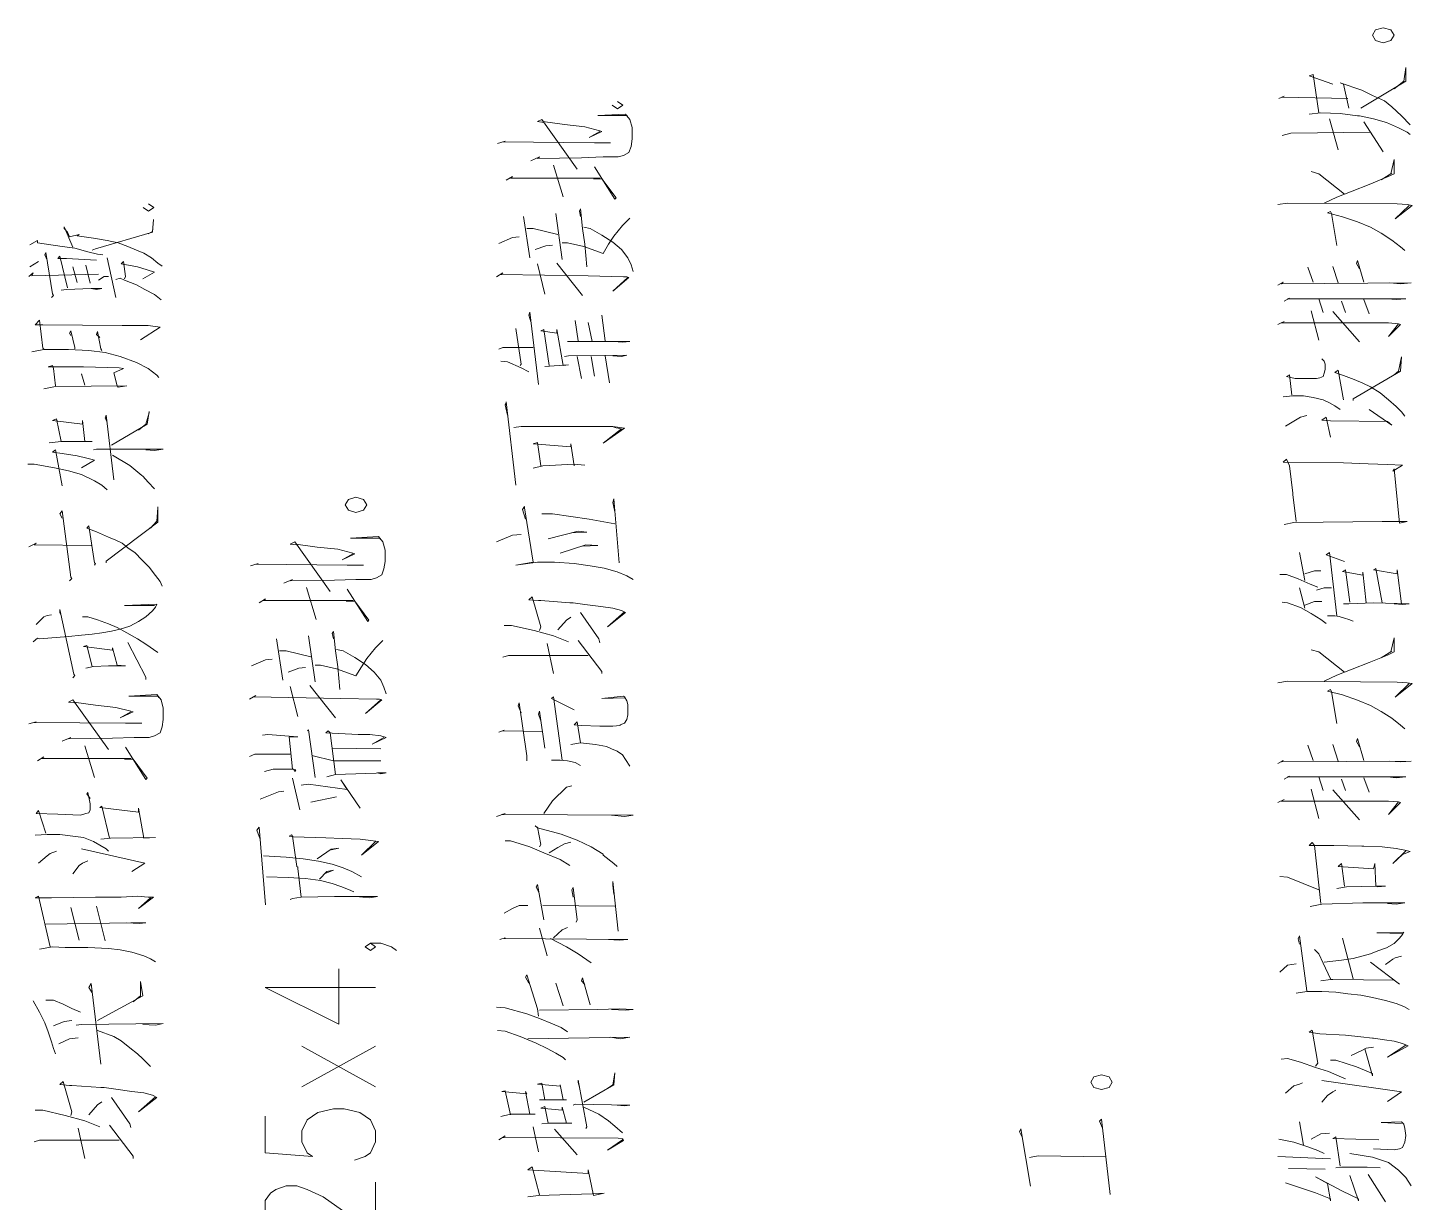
# Model space of a CAD drawing. Header units: millimetres. Extents: x 568 to 57335, y 85 to 28579.
# Drawn here: x 57107.9 to 57199.1, y 28001.1 to 28078.4 of the extents above; entities that cross this region are included whole.
import ezdxf

# ---------------------------------------------------------------- set-up
doc = ezdxf.new("R2010")
doc.units = ezdxf.units.MM

msp = doc.modelspace()

# ---------------------------------------------------------------- linework, layer by layer
at = {"color": 0, "lineweight": 0}
for points in [[(57197.136, 28078.422), (57196.634, 28078.278), (57196.429, 28077.929), (57196.634, 28077.571), (57197.136, 28077.427), (57197.637, 28077.571), (57197.85, 28077.929), (57197.637, 28078.278)], [(57129.495, 28047.493), (57128.994, 28047.349), (57128.788, 28046.999), (57128.994, 28046.65), (57129.495, 28046.498), (57129.996, 28046.65), (57130.202, 28046.999), (57129.996, 28047.349)], [(57178.582, 28009.467), (57178.081, 28009.323), (57177.876, 28008.974), (57178.081, 28008.624), (57178.582, 28008.48), (57179.084, 28008.624), (57179.289, 28008.974), (57179.084, 28009.323)]]:
    msp.add_lwpolyline(points, close=True, dxfattribs=at)
for points in [[(57192.889, 28072.815), (57192.532, 28075.345), (57192.25, 28075.247), (57193.808, 28074.7)], [(57195.654, 28073.112), (57198.625, 28074.897), (57198.625, 28075.794), (57198.488, 28074.897), (57197.85, 28074.403)], [(57194.872, 28073.112), (57194.514, 28074.7), (57194.302, 28074.798), (57195.722, 28074.305), (57196.429, 28073.955), (57197.212, 28073.613), (57197.705, 28073.21), (57198.344, 28072.618), (57198.913, 28072.025)], [(57146.369, 28073.324), (57146.711, 28073.081), (57147.06, 28073.324), (57146.711, 28073.568)], [(57190.267, 28073.757), (57190.617, 28073.909), (57190.48, 28073.856), (57194.803, 28073.757)], [(57141.02, 28069.655), (57141.583, 28069.906), (57141.446, 28069.807), (57144.348, 28069.852), (57145.769, 28069.906), (57146.757, 28069.906), (57147.114, 28070.004), (57147.463, 28070.202), (57147.607, 28070.597), (57147.676, 28071.098), (57147.676, 28071.843), (57147.539, 28072.382), (57147.25, 28072.732), (57145.412, 28072.633), (57147.326, 28072.633), (57147.395, 28072.534)], [(57144.067, 28069.115), (57141.727, 28072.382), (57141.446, 28072.238), (57141.871, 28072.185), (57141.795, 28072.238), (57143.216, 28072.04), (57144.561, 28071.889), (57145.556, 28071.638), (57145.693, 28071.592), (57144.842, 28071.197), (57145.556, 28071.592)], [(57192.25, 28072.717), (57193.033, 28072.815), (57194.302, 28072.77), (57195.441, 28072.618), (57195.578, 28072.618), (57196.505, 28072.42), (57197.348, 28072.17), (57198.131, 28071.828), (57198.701, 28071.531), (57198.913, 28071.379)], [(57194.165, 28070.384), (57193.595, 28072.42)], [(57197.136, 28070.24), (57195.867, 28072.223)], [(57190.48, 28071.326), (57191.042, 28071.478), (57196.292, 28071.531)], [(57138.825, 28070.794), (57139.319, 28070.946), (57139.174, 28070.901), (57145.199, 28070.848), (57146.263, 28070.848), (57145.412, 28070.848)], [(57193.246, 28066.867), (57194.089, 28067.262), (57195.084, 28067.657), (57196.216, 28068.105), (57197.424, 28068.599), (57197.85, 28068.804), (57197.85, 28069.746), (57197.637, 28068.804)], [(57139.387, 28068.371), (57139.812, 28068.614), (57139.676, 28068.515), (57145.556, 28068.515), (57145.131, 28068.47), (57145.693, 28068.47), (57146.62, 28067.224), (57146.544, 28067.125), (57145.199, 28069.26)], [(57143.148, 28067.277), (57142.509, 28069.359)], [(57192.395, 28068.948), (57192.889, 28068.804), (57194.59, 28067.459)], [(57196.999, 28068.401), (57197.705, 28068.849)], [(57115.493, 28066.585), (57115.835, 28066.342), (57116.184, 28066.585), (57115.835, 28066.829)], [(57190.199, 28066.768), (57190.83, 28066.867), (57198.063, 28066.813), (57198.701, 28066.768), (57199.05, 28066.715), (57197.918, 28065.826), (57198.837, 28066.715)], [(57140.944, 28063.258), (57140.527, 28065.985)], [(57143.072, 28063.159), (57142.646, 28066.183)], [(57143.072, 28064.253), (57143.429, 28064.253), (57144.492, 28064.002), (57145.769, 28063.554), (57146.118, 28064.154), (57146.475, 28064.701), (57147.038, 28065.393), (57147.539, 28065.886)], [(57144.705, 28062.665), (57144.561, 28064.154), (57144.416, 28065.195), (57144.28, 28066.487), (57144.204, 28066.335), (57144.28, 28065.985)], [(57194.089, 28064.086), (57193.74, 28066.175), (57193.664, 28066.32), (57193.458, 28066.221), (57194.446, 28065.97), (57195.441, 28065.628), (57196.292, 28065.279), (57196.999, 28064.884), (57197.705, 28064.435), (57198.275, 28063.987), (57198.556, 28063.744)], [(57110.851, 28063.964), (57110.288, 28065.301), (57110.288, 28065.203), (57110.501, 28064.96), (57110.638, 28064.656), (57111.276, 28064.808), (57111.139, 28064.709), (57112.203, 28064.557), (57113.122, 28064.413), (57113.829, 28064.261), (57114.467, 28064.01), (57115.037, 28063.767), (57115.531, 28063.569), (57116.025, 28063.273), (57116.45, 28062.923), (57116.731, 28062.726)], [(57112.127, 28063.767), (57112.34, 28063.866), (57116.093, 28064.96), (57116.169, 28065.795), (57116.093, 28065.005), (57115.812, 28064.853)], [(57140.739, 28065.195), (57141.157, 28065.195), (57142.791, 28064.8)], [(57144.492, 28065.294), (57144.918, 28065.195), (57145.693, 28064.747), (57146.407, 28064.299), (57146.969, 28063.805), (57147.395, 28063.258), (57147.607, 28062.809), (57147.752, 28062.369)], [(57108.017, 28064.116), (57108.518, 28064.413), (57108.518, 28064.261), (57110.144, 28064.01), (57110.995, 28063.911), (57111.846, 28063.668), (57112.484, 28063.516), (57112.834, 28063.47)], [(57138.893, 28064.2), (57139.812, 28064.595), (57140.238, 28064.648)], [(57141.301, 28063.805), (57142.008, 28064.055), (57142.434, 28064.101)], [(57109.438, 28060.644), (57109.574, 28060.789), (57109.506, 28060.887), (57109.08, 28063.615), (57109.012, 28063.47), (57109.156, 28063.121)], [(57110.501, 28061.282), (57110, 28063.372), (57109.863, 28063.22), (57110.425, 28063.22), (57112.416, 28063.121)], [(57113.685, 28060.644), (57113.122, 28063.273)], [(57195.867, 28061.655), (57195.441, 28063.098), (57195.365, 28062.901), (57195.578, 28062.551)], [(57107.948, 28062.027), (57108.23, 28062.278), (57108.161, 28062.08), (57112.553, 28062.179)], [(57108.017, 28062.673), (57108.587, 28063.022)], [(57110.851, 28062.673), (57111.139, 28061.632)], [(57111.702, 28062.771), (57111.99, 28061.586)], [(57114.254, 28061.883), (57114.323, 28062.027), (57114.186, 28063.022), (57114.042, 28062.87), (57115.105, 28062.673), (57115.743, 28062.475), (57116.237, 28062.331), (57115.462, 28061.883)], [(57138.749, 28062.019), (57139.174, 28062.27), (57139.037, 28062.171), (57144.774, 28062.073), (57147.114, 28062.019), (57147.326, 28062.019), (57147.463, 28061.966), (57146.407, 28061.077), (57147.395, 28061.966)], [(57141.94, 28060.88), (57141.446, 28062.863)], [(57144.416, 28060.781), (57142.722, 28062.916)], [(57192.532, 28061.655), (57192.182, 28062.65)], [(57193.808, 28062.703), (57194.165, 28061.609)], [(57112.553, 28061.784), (57112.91, 28062.027), (57113.191, 28062.027)], [(57113.685, 28061.829), (57113.973, 28061.928), (57114.254, 28061.784), (57115.037, 28061.488), (57115.599, 28061.184), (57116.237, 28060.842), (57116.663, 28060.492)], [(57190.199, 28061.457), (57190.549, 28061.655), (57190.412, 28061.556), (57198.982, 28061.609), (57198.275, 28061.556), (57197.561, 28061.609)], [(57110.076, 28061.138), (57110.425, 28061.184), (57112.059, 28061.237), (57112.765, 28061.237), (57112.416, 28061.184), (57112.059, 28061.237)], [(57190.617, 28060.416), (57190.974, 28060.614), (57190.83, 28060.568), (57198.625, 28060.568), (57197.987, 28060.515), (57197.424, 28060.568)], [(57193.17, 28059.672), (57192.889, 28060.568)], [(57194.378, 28060.416), (57194.659, 28059.672)], [(57196.216, 28059.573), (57195.867, 28060.515)], [(57141.514, 28054.931), (57140.944, 28059.687), (57140.876, 28059.489), (57141.02, 28059.041)], [(57145.906, 28057.803), (57145.693, 28059.489)], [(57192.889, 28057.841), (57192.395, 28059.77)], [(57195.578, 28057.742), (57193.808, 28059.725)], [(57108.944, 28057.271), (57108.868, 28057.316), (57108.655, 28059.155), (57108.374, 28058.859), (57108.868, 28058.859), (57114.11, 28058.806), (57115.105, 28058.806), (57115.812, 28058.806), (57116.594, 28058.707), (57115.318, 28057.863)], [(57140.314, 28056.169), (57140.382, 28056.268), (57140.025, 28058.6)], [(57141.94, 28056.116), (57143.497, 28056.215), (57143.148, 28056.169), (57142.722, 28058.547), (57142.722, 28058.297), (57141.659, 28058.449), (57141.871, 28058.547), (57142.221, 28056.169)], [(57144.135, 28057.803), (57143.923, 28059.14)], [(57144.774, 28058.996), (57145.055, 28057.757)], [(57190.199, 28058.882), (57190.617, 28059.079), (57190.412, 28058.98), (57197.493, 28058.98), (57198.131, 28058.927), (57198.275, 28058.882), (57197.493, 28058.084), (57198.131, 28058.927)], [(57110.995, 28057.271), (57110.995, 28057.37), (57110.714, 28058.456), (57110.638, 28058.312), (57110.714, 28058.16)], [(57112.765, 28057.172), (57112.697, 28057.271), (57112.484, 28058.411), (57112.416, 28058.213), (57112.621, 28058.015)], [(57143.429, 28057.757), (57147.539, 28057.757), (57147.038, 28057.704), (57146.475, 28057.757)], [(57108.161, 28057.073), (57108.944, 28057.218), (57110.57, 28057.218), (57111.914, 28057.172), (57112.978, 28057.02), (57113.973, 28056.769), (57115.037, 28056.374), (57115.812, 28055.979), (57116.382, 28055.531), (57116.518, 28055.387)], [(57138.893, 28057.256), (57139.174, 28057.354), (57141.157, 28057.354)], [(57143.216, 28056.762), (57143.497, 28056.815), (57147.326, 28056.861), (57146.969, 28056.762), (57146.407, 28056.815)], [(57144.348, 28055.326), (57144.067, 28056.762)], [(57144.986, 28056.762), (57145.199, 28055.47)], [(57146.194, 28055.03), (57145.906, 28056.815)], [(57195.153, 28053.875), (57195.153, 28053.974), (57198.275, 28055.805), (57198.344, 28056.747), (57198.131, 28055.805), (57197.85, 28055.561)], [(57108.944, 28054.642), (57109.719, 28054.787), (57114.399, 28054.84), (57113.829, 28054.741), (57113.761, 28054.84), (57113.548, 28055.683), (57114.186, 28055.979), (57113.897, 28056.025), (57111.565, 28056.078), (57109.225, 28056.078), (57109.506, 28056.177), (57109.574, 28055.979), (57109.719, 28054.84)], [(57139.037, 28056.466), (57139.463, 28056.412), (57140.382, 28056.017), (57140.876, 28055.767)], [(57191.118, 28054.217), (57190.974, 28055.561), (57190.761, 28055.455), (57191.331, 28055.311), (57191.825, 28055.311), (57192.25, 28055.311), (57192.744, 28055.311), (57192.957, 28055.356), (57193.17, 28055.455), (57193.246, 28055.66), (57193.314, 28055.903), (57193.314, 28056.253), (57193.246, 28056.45), (57193.101, 28056.602)], [(57194.514, 28053.92), (57194.165, 28055.858), (57193.952, 28055.706), (57194.514, 28055.508), (57195.229, 28055.258), (57195.791, 28055.014), (57196.292, 28054.764), (57196.923, 28054.369), (57197.493, 28053.92), (57197.987, 28053.472), (57198.344, 28053.13), (57198.556, 28052.834)], [(57111.633, 28054.885), (57111.42, 28055.63), (57111.42, 28055.584)], [(57190.549, 28054.118), (57191.187, 28054.171), (57191.893, 28054.171), (57192.532, 28054.072), (57193.17, 28053.92), (57193.595, 28053.723), (57193.952, 28053.525), (57194.302, 28053.275)], [(57113.403, 28050.919), (57115.743, 28052.31), (57115.88, 28053.153), (57115.88, 28053.054), (57115.667, 28052.31), (57115.174, 28051.915)], [(57140.025, 28048.283), (57139.387, 28053.784), (57139.387, 28053.685), (57139.319, 28053.586), (57139.463, 28052.895)], [(57193.664, 28051.444), (57193.382, 28052.781), (57193.101, 28052.583), (57193.664, 28052.53), (57197.424, 28052.484), (57197.705, 28052.234), (57196.216, 28053.275)], [(57109.293, 28051.071), (57110.076, 28051.17), (57112.127, 28051.17), (57111.633, 28051.17), (57111.489, 28052.56), (57111.489, 28052.31), (57109.506, 28052.56), (57109.787, 28052.659), (57110.076, 28051.17)], [(57113.548, 28048.64), (57113.046, 28052.902), (57112.978, 28052.705), (57113.122, 28052.454)], [(57139.888, 28052.097), (57140.382, 28052.15), (57145.556, 28052.15), (57145.693, 28052.15), (57146.407, 28052.15), (57147.182, 28052.051), (57145.769, 28051.056), (57146.969, 28051.998), (57146.757, 28052.051), (57146.475, 28052.097)], [(57190.693, 28052.188), (57191.681, 28052.781), (57192.106, 28052.88)], [(57110.144, 28048.245), (57109.719, 28050.623), (57109.506, 28050.471), (57110.144, 28050.372), (57111.139, 28050.228), (57111.778, 28050.076), (57112.127, 28049.977), (57112.271, 28049.932), (57111.42, 28049.43)], [(57112.203, 28050.623), (57112.416, 28050.669), (57112.621, 28050.669), (57116.807, 28050.669), (57116.237, 28050.57), (57115.667, 28050.623)], [(57143.854, 28049.575), (57143.642, 28051.011), (57143.642, 28050.813), (57141.157, 28051.011), (57141.446, 28051.109), (57141.659, 28049.575)], [(57107.88, 28049.681), (57108.306, 28049.681), (57109.65, 28049.43), (57110.57, 28049.233), (57111.42, 28048.99), (57112.271, 28048.587), (57112.765, 28048.291), (57113.122, 28047.994)], [(57113.472, 28050.274), (57114.611, 28049.582), (57115.386, 28048.936), (57115.462, 28048.883), (57115.812, 28048.488), (57116.237, 28048.04)], [(57141.157, 28049.423), (57141.795, 28049.575), (57143.854, 28049.673), (57144.561, 28049.62)], [(57190.617, 28045.692), (57191.255, 28045.837), (57197.067, 28045.89), (57197.28, 28045.89), (57198.701, 28045.89), (57198.199, 28045.791), (57197.85, 28049.362), (57197.774, 28049.21), (57198.412, 28049.605), (57197.424, 28049.658), (57196.148, 28049.704), (57194.514, 28049.757), (57190.549, 28049.803), (57190.761, 28050), (57190.974, 28049.559), (57191.187, 28047.774), (57191.187, 28047.675), (57191.399, 28045.89)], [(57113.046, 28043.185), (57113.046, 28043.284), (57116.45, 28045.859), (57116.45, 28046.855), (57116.45, 28046.802), (57116.382, 28045.913), (57115.956, 28045.464)], [(57140.663, 28046.049), (57140.451, 28046.695), (57140.595, 28046.893), (57140.595, 28046.794), (57141.157, 28043.223), (57140.025, 28043.026), (57141.446, 28043.223), (57142.578, 28043.223), (57143.854, 28043.124), (57144.918, 28042.972), (57145.837, 28042.828), (57146.688, 28042.577), (57147.326, 28042.327), (57147.752, 28042.083)], [(57146.832, 28043.17), (57146.475, 28047.387), (57146.407, 28047.143), (57146.544, 28046.543)], [(57110.638, 28041.992), (57110.782, 28042.144), (57110.714, 28042.243), (57110.144, 28046.604), (57110, 28046.406), (57110.144, 28046.11)], [(57141.727, 28046.399), (57142.434, 28046.399), (57144.842, 28046.049), (57146.544, 28045.753)], [(57112.271, 28043.033), (57112.34, 28043.132), (57112.271, 28043.185), (57111.914, 28045.616), (57111.778, 28045.464), (57112.416, 28045.214), (57113.191, 28044.872), (57113.685, 28044.674), (57114.11, 28044.469), (57114.467, 28044.173), (57114.961, 28043.831), (57115.386, 28043.383), (57115.88, 28042.889), (57116.306, 28042.342), (57116.594, 28041.947), (57116.731, 28041.643)], [(57124.747, 28041.84), (57125.316, 28042.083), (57125.172, 28041.985), (57128.082, 28042.038), (57129.495, 28042.083), (57130.49, 28042.083), (57130.84, 28042.182), (57131.197, 28042.387), (57131.341, 28042.782), (57131.41, 28043.276), (57131.41, 28044.021), (57131.265, 28044.568), (57130.984, 28044.917), (57129.138, 28044.811), (57131.052, 28044.811), (57131.128, 28044.712)], [(57138.749, 28044.56), (57139.812, 28045.009), (57140.382, 28045.054)], [(57142.152, 28044.758), (57144.135, 28045.259), (57144.705, 28045.206), (57143.71, 28045.16)], [(57107.948, 28044.226), (57108.442, 28044.469), (57108.306, 28044.37), (57112.059, 28044.325)], [(57127.793, 28041.293), (57125.461, 28044.568), (57125.172, 28044.416), (57125.597, 28044.37), (57125.529, 28044.416), (57126.942, 28044.218), (57128.295, 28044.074), (57129.282, 28043.823), (57129.427, 28043.77), (57128.576, 28043.375), (57129.282, 28043.77)], [(57142.935, 28043.816), (57144.629, 28044.363), (57145.412, 28044.317), (57144.416, 28044.264)], [(57122.551, 28042.98), (57123.045, 28043.132), (57122.908, 28043.079), (57128.925, 28043.026), (57129.989, 28043.026), (57129.138, 28043.026)], [(57191.969, 28042.015), (57191.612, 28043.854)], [(57194.089, 28039.69), (57193.595, 28043.854), (57193.382, 28043.702), (57194.59, 28043.261)], [(57190.336, 28042.418), (57190.761, 28042.418), (57191.544, 28042.114), (57192.319, 28041.772), (57192.82, 28041.574)], [(57191.969, 28042.463), (57192.607, 28042.661), (57193.033, 28042.661)], [(57194.94, 28040.579), (57194.659, 28042.714), (57194.446, 28042.615), (57195.791, 28042.365), (57195.791, 28042.562), (57196.004, 28040.534)], [(57197.067, 28040.534), (57196.642, 28042.813), (57196.505, 28042.714), (57198.063, 28042.463), (57198.063, 28042.714), (57198.344, 28040.48)], [(57123.121, 28040.549), (57123.546, 28040.799), (57123.402, 28040.701), (57129.282, 28040.701), (57128.857, 28040.648), (57129.427, 28040.648), (57130.346, 28039.409), (57130.278, 28039.31), (57128.925, 28041.445)], [(57126.874, 28039.455), (57126.236, 28041.544)], [(57191.969, 28040.184), (57191.612, 28041.521)], [(57192.744, 28041.377), (57193.246, 28041.521), (57193.74, 28041.521)], [(57108.23, 28037.973), (57108.518, 28038.224), (57108.655, 28038.171), (57110.57, 28038.323), (57111.42, 28038.421), (57112.127, 28038.475), (57112.765, 28038.573), (57113.403, 28038.672), (57113.973, 28038.817), (57114.611, 28039.014), (57115.174, 28039.318), (57115.667, 28039.614), (57116.093, 28040.009), (57116.306, 28040.26), (57116.382, 28040.458), (57114.254, 28040.359), (57116.237, 28040.359)], [(57141.583, 28038.71), (57141.659, 28038.961), (57141.089, 28040.944), (57140.876, 28040.746), (57141.514, 28040.693), (57141.659, 28040.693), (57143.573, 28040.541), (57143.786, 28040.541), (57144.561, 28040.442), (57145.624, 28040.298), (57146.407, 28040.199), (57146.969, 28040.047), (57147.25, 28039.903), (57146.05, 28038.961), (57147.182, 28039.949)], [(57190.48, 28040.579), (57190.83, 28040.534), (57191.681, 28040.23), (57192.395, 28039.835), (57192.463, 28039.789), (57193.033, 28039.44), (57193.382, 28039.189)], [(57191.969, 28040.382), (57192.607, 28040.632), (57193.101, 28040.632)], [(57194.514, 28040.48), (57194.872, 28040.48), (57196.505, 28040.534), (57198.837, 28040.48), (57198.412, 28040.435), (57197.85, 28040.48)], [(57108.442, 28039.113), (57108.944, 28039.614), (57109.156, 28039.713), (57109.438, 28039.759)], [(57110.851, 28035.595), (57110.995, 28035.747), (57110.927, 28035.846), (57110, 28040.108), (57110, 28039.911), (57110.076, 28039.713)], [(57111.489, 28039.614), (57111.846, 28039.614), (57112.484, 28039.417), (57113.191, 28039.166), (57113.761, 28038.915), (57114.399, 28038.573), (57115.105, 28038.171), (57115.667, 28037.829), (57116.45, 28037.282)], [(57142.791, 28038.756), (57143.36, 28039.402), (57143.642, 28039.599)], [(57145.556, 28037.912), (57145.48, 28038.163), (57144.28, 28039.903)], [(57193.458, 28039.69), (57193.952, 28039.69), (57194.233, 28039.637), (57194.59, 28039.538), (57194.872, 28039.44), (57195.153, 28039.341)], [(57128.431, 28034.843), (57128.295, 28036.332), (57128.15, 28037.373), (57128.006, 28038.665), (57127.937, 28038.513), (57128.006, 28038.171)], [(57139.25, 28039.06), (57139.744, 28039.06), (57141.233, 28038.71), (57142.509, 28038.361), (57143.497, 28037.966)], [(57111.702, 28036.241), (57112.203, 28036.34), (57113.191, 28036.385), (57114.323, 28036.385), (57113.761, 28036.439), (57113.472, 28037.578), (57113.472, 28037.434), (57111.565, 28037.677), (57111.778, 28037.73), (57112.127, 28036.34)], [(57115.667, 28035.496), (57115.667, 28035.648), (57114.467, 28037.928)], [(57124.678, 28035.443), (57124.253, 28038.171)], [(57126.805, 28035.344), (57126.38, 28038.368)], [(57126.805, 28036.431), (57127.155, 28036.431), (57128.219, 28036.188), (57129.495, 28035.74), (57129.852, 28036.332), (57130.202, 28036.879), (57130.771, 28037.571), (57131.265, 28038.072)], [(57142.509, 28035.884), (57142.084, 28037.867)], [(57145.693, 28035.884), (57145.693, 28036.028), (57144.135, 28038.064)], [(57193.246, 28035.375), (57194.089, 28035.77), (57195.084, 28036.165), (57196.216, 28036.613), (57197.424, 28037.107), (57197.85, 28037.305), (57197.85, 28038.247), (57197.637, 28037.305)], [(57122.619, 28036.385), (57123.546, 28036.78), (57123.972, 28036.826)], [(57124.465, 28037.373), (57124.891, 28037.373), (57126.517, 28036.978)], [(57128.219, 28037.472), (57128.644, 28037.373), (57129.427, 28036.932), (57130.133, 28036.484), (57130.703, 28035.983), (57131.128, 28035.443), (57131.341, 28034.995), (57131.478, 28034.547)], [(57139.174, 28036.97), (57139.531, 28037.069), (57144.774, 28037.069)], [(57192.395, 28037.457), (57192.889, 28037.305), (57194.59, 28035.967)], [(57196.999, 28036.91), (57197.705, 28037.358)], [(57125.035, 28035.983), (57125.742, 28036.233), (57126.167, 28036.287)], [(57125.666, 28033.058), (57125.172, 28035.041)], [(57128.15, 28032.959), (57126.448, 28035.094)], [(57190.199, 28035.276), (57190.83, 28035.375), (57198.063, 28035.322), (57198.701, 28035.276), (57199.05, 28035.223), (57197.918, 28034.334), (57198.837, 28035.223)], [(57194.089, 28032.594), (57193.74, 28034.676), (57193.664, 28034.828), (57193.458, 28034.729), (57194.446, 28034.478), (57195.441, 28034.129), (57196.292, 28033.787), (57196.999, 28033.392), (57197.705, 28032.944), (57198.275, 28032.495), (57198.556, 28032.245)], [(57110.144, 28031.432), (57110.714, 28031.675), (57110.57, 28031.576), (57113.472, 28031.629), (57114.893, 28031.675), (57115.88, 28031.675), (57116.237, 28031.774), (57116.594, 28031.971), (57116.731, 28032.374), (57116.807, 28032.868), (57116.807, 28033.612), (57116.663, 28034.159), (57116.382, 28034.501), (57114.535, 28034.402), (57116.45, 28034.402), (57116.518, 28034.304)], [(57113.191, 28030.885), (57110.851, 28034.159), (57110.57, 28034.007), (57110.995, 28033.962), (57110.927, 28034.007), (57112.34, 28033.81), (57113.685, 28033.658), (57114.68, 28033.415), (57114.824, 28033.362), (57113.973, 28032.966), (57114.68, 28033.362)], [(57122.482, 28034.197), (57122.908, 28034.448), (57122.764, 28034.349), (57128.507, 28034.25), (57130.84, 28034.197), (57131.052, 28034.197), (57131.197, 28034.152), (57130.133, 28033.255), (57131.128, 28034.152)], [(57140.739, 28030.133), (57140.739, 28030.474), (57140.238, 28033.947), (57140.169, 28033.749), (57140.382, 28033.301)], [(57143.072, 28030.178), (57142.509, 28034.342), (57142.365, 28034.243), (57143.854, 28033.498)], [(57144.28, 28031.318), (57144.067, 28032.708), (57143.854, 28032.511), (57144.348, 28032.457), (57145.556, 28032.412), (57146.407, 28032.412), (57146.901, 28032.457), (57146.901, 28032.511), (57147.182, 28032.609), (57147.326, 28032.86), (57147.395, 28033.156), (57147.395, 28033.498), (57147.395, 28033.848), (57147.326, 28034.098), (57147.182, 28034.342), (57147.114, 28034.395), (57145.693, 28034.243), (57147.182, 28034.296)], [(57141.94, 28030.976), (57141.583, 28033.4), (57141.514, 28033.202), (57141.659, 28032.761)], [(57107.948, 28032.571), (57108.442, 28032.716), (57108.306, 28032.67), (57114.323, 28032.617), (57115.386, 28032.617), (57114.535, 28032.617)], [(57126.805, 28029.046), (57126.38, 28032.169), (57126.304, 28032.116)], [(57128.15, 28029.244), (57127.793, 28031.971), (57127.656, 28032.116), (57127.512, 28031.971), (57129.639, 28031.872), (57130.414, 28031.872), (57131.128, 28031.774), (57131.478, 28031.675), (57130.559, 28031.227), (57131.341, 28031.675)], [(57138.893, 28032.017), (57139.25, 28032.161), (57139.174, 28032.116), (57141.795, 28032.062)], [(57123.47, 28029.441), (57124.04, 28029.586), (57125.385, 28029.586), (57125.461, 28029.441), (57125.529, 28029.54), (57125.316, 28029.586), (57125.104, 28031.72), (57125.666, 28031.72), (57123.683, 28031.872), (57123.333, 28031.819)], [(57143.642, 28031.219), (57144.28, 28031.318), (57145.267, 28031.219), (57145.982, 28031.075), (57146.331, 28030.923), (57146.688, 28030.771), (57147.038, 28030.528), (57147.25, 28030.231), (57147.539, 28029.783)], [(57193.808, 28031.204), (57194.165, 28030.117)], [(57195.867, 28030.163), (57195.441, 28031.606), (57195.365, 28031.401), (57195.578, 28031.059)], [(57108.518, 28030.14), (57108.944, 28030.391), (57108.799, 28030.292), (57114.68, 28030.292), (57114.254, 28030.239), (57114.824, 28030.239), (57115.743, 28029.001), (57115.667, 28028.902), (57114.323, 28031.029)], [(57112.271, 28029.046), (57111.633, 28031.128)], [(57122.482, 28030.429), (57122.832, 28030.581), (57125.172, 28030.581)], [(57126.593, 28030.482), (57128.006, 28030.133), (57131.128, 28030.133)], [(57131.128, 28030.93), (57127.937, 28030.976)], [(57192.532, 28030.163), (57192.182, 28031.158)], [(57142.365, 28030.178), (57142.935, 28030.178), (57143.429, 28030.133), (57143.923, 28030.034), (57144.28, 28029.829)], [(57190.199, 28029.965), (57190.549, 28030.163), (57190.412, 28030.064), (57198.982, 28030.117), (57198.275, 28030.064), (57197.561, 28030.117)], [(57125.81, 28026.911), (57125.316, 28028.993)], [(57125.879, 28028.545), (57126.38, 28028.598), (57128.925, 28028.248), (57128.507, 28028.894), (57129.776, 28027.01)], [(57131.478, 28029.342), (57131.128, 28029.289), (57130.916, 28029.342), (57131.478, 28029.342), (57128.15, 28029.244), (57127.58, 28029.092)], [(57141.871, 28026.661), (57142.434, 28027.504), (57143.36, 28028.393), (57143.71, 28028.492)], [(57190.617, 28028.925), (57190.974, 28029.122), (57190.83, 28029.077), (57198.625, 28029.077), (57197.987, 28029.023), (57197.424, 28029.077)], [(57193.17, 28028.18), (57192.889, 28029.077)], [(57194.378, 28028.925), (57194.659, 28028.18)], [(57196.216, 28028.081), (57195.867, 28029.023)], [(57109.08, 28025.377), (57108.587, 28026.866), (57108.442, 28026.668), (57109.863, 28026.615), (57111.352, 28026.569), (57111.702, 28026.668), (57111.914, 28026.721), (57111.99, 28026.919), (57111.99, 28027.314), (57111.846, 28028.058), (57111.778, 28027.96), (57111.99, 28027.663)], [(57123.189, 28027.603), (57124.397, 28028.104), (57124.747, 28028.15)], [(57126.517, 28027.405), (57128.219, 28027.755)], [(57190.199, 28027.39), (57190.617, 28027.587), (57190.412, 28027.489), (57197.493, 28027.489), (57198.131, 28027.435), (57198.275, 28027.39), (57197.493, 28026.592), (57198.131, 28027.435)], [(57192.889, 28026.349), (57192.395, 28028.279)], [(57195.578, 28026.25), (57193.808, 28028.233)], [(57112.697, 28024.981), (57113.335, 28025.035), (57116.306, 28025.08), (57115.531, 28025.035), (57115.174, 28027.018), (57115.174, 28026.767), (57112.621, 28027.063), (57112.765, 28027.162), (57113.259, 28025.035)], [(57138.749, 28026.463), (57139.319, 28026.661), (57139.106, 28026.607), (57147.752, 28026.562), (57147.182, 28026.463), (57146.331, 28026.562)], [(57123.546, 28020.658), (57123.121, 28025.772), (57122.976, 28025.574), (57123.189, 28024.974)], [(57141.583, 28024.472), (57141.659, 28024.624), (57141.446, 28025.764), (57141.301, 28025.863), (57141.446, 28025.718), (57143.003, 28025.316), (57144.067, 28024.921), (57144.986, 28024.472), (57145.769, 28023.979), (57145.769, 28023.933), (57146.475, 28023.386), (57146.688, 28023.188)], [(57108.374, 28025.232), (57109.156, 28025.278), (57110, 28025.278), (57110.851, 28025.179), (57111.565, 28025.08), (57112.203, 28024.83), (57112.621, 28024.586), (57113.046, 28024.336), (57113.191, 28024.191)], [(57125.879, 28021.16), (57125.666, 28023.044), (57125.666, 28023.143), (57125.597, 28023.188), (57125.316, 28025.171), (57125.248, 28025.27), (57125.104, 28025.171), (57125.385, 28025.126), (57127.512, 28025.073), (57128.576, 28025.027), (57129.776, 28024.974), (57130.984, 28024.83), (57129.852, 28023.933), (57130.771, 28024.83)], [(57139.319, 28024.875), (57139.676, 28024.875), (57140.944, 28024.472), (57141.871, 28024.077), (57142.935, 28023.629), (57143.573, 28023.234)], [(57108.587, 28023.394), (57109.156, 28023.887), (57109.369, 28024.039), (57109.787, 28024.191)], [(57114.748, 28022.847), (57115.599, 28023.394), (57111.42, 28024.336)], [(57129.852, 28022.497), (57129.214, 28022.847), (57128.644, 28023.09), (57127.937, 28023.34), (57127.018, 28023.538), (57126.023, 28023.69), (57124.891, 28023.789), (57123.402, 28023.887)], [(57126.942, 28023.69), (57127.869, 28024.328), (57128.363, 28024.381), (57127.869, 28024.282)], [(57142.221, 28024.077), (57142.791, 28024.427), (57143.216, 28024.678), (57143.642, 28024.776)], [(57193.033, 28020.742), (57192.607, 28024.564), (57192.463, 28024.761), (57192.25, 28024.564), (57193.876, 28024.564), (57195.722, 28024.51), (57195.867, 28024.51), (57197.067, 28024.465), (57197.987, 28024.366), (57198.556, 28024.26), (57198.913, 28024.161), (57198.412, 28023.963), (57197.774, 28023.371), (57198.625, 28024.214)], [(57110.851, 28022.702), (57111.276, 28023.249), (57111.489, 28023.394), (57111.846, 28023.546)], [(57194.089, 28021.737), (57194.727, 28021.836), (57196.642, 28021.882), (57197.28, 28021.882), (57196.786, 28021.836), (57196.642, 28021.882), (57196.573, 28023.371), (57196.505, 28023.021), (57194.165, 28023.173), (57194.378, 28023.371), (57194.59, 28021.882)], [(57123.614, 28022.497), (57125.035, 28022.444), (57126.167, 28022.398), (57127.155, 28022.246), (57127.937, 28022.049), (57128.507, 28021.851), (57129.001, 28021.654), (57129.351, 28021.502)], [(57127.087, 28022.345), (57127.58, 28022.847), (57128.006, 28022.945), (57127.512, 28022.748)], [(57146.757, 28018.919), (57146.407, 28022.193), (57146.407, 28021.942), (57146.475, 28021.35)], [(57190.336, 28022.527), (57190.83, 28022.474), (57192.889, 28021.631)], [(57109.369, 28017.893), (57108.587, 28021.213), (57108.374, 28021.114), (57109.438, 28021.114), (57112.34, 28021.16), (57113.829, 28021.16), (57114.042, 28021.16), (57115.105, 28021.213), (57115.812, 28021.16), (57116.169, 28021.16), (57115.174, 28020.415), (57115.956, 28021.114)], [(57125.172, 28021.008), (57125.316, 28021.061), (57125.879, 28021.16), (57128.082, 28021.206), (57130.065, 28021.206), (57130.916, 28021.206), (57130.414, 28021.107), (57129.495, 28021.206)], [(57141.871, 28019.663), (57141.446, 28021.996), (57141.37, 28021.844), (57141.514, 28021.502)], [(57143.991, 28019.519), (57144.067, 28019.663), (57143.786, 28021.798), (57143.71, 28021.646), (57143.786, 28021.152)], [(57110.714, 28020.469), (57111.276, 28018.334)], [(57112.978, 28018.288), (57112.416, 28020.567)], [(57139.25, 28020.111), (57139.812, 28020.408), (57140.238, 28020.605), (57140.808, 28020.605)], [(57141.795, 28020.605), (57146.544, 28020.56)], [(57192.319, 28020.545), (57193.101, 28020.689), (57195.791, 28020.788), (57195.867, 28020.788), (57197.561, 28020.788), (57198.556, 28020.788), (57197.987, 28020.689), (57197.424, 28020.742)], [(57109.08, 28019.375), (57114.68, 28019.473), (57115.667, 28019.473), (57115.25, 28019.428), (57114.399, 28019.473)], [(57138.961, 28018.372), (57139.319, 28018.478), (57139.25, 28018.425), (57147.395, 28018.372), (57146.832, 28018.326), (57146.118, 28018.372)], [(57142.084, 28017.285), (57141.583, 28019.116)], [(57142.297, 28018.425), (57143.36, 28017.878), (57144.135, 28017.43), (57144.986, 28016.837)], [(57142.509, 28018.478), (57143.072, 28019.017), (57143.429, 28019.169)], [(57192.106, 28014.991), (57191.612, 28018.607), (57191.544, 28018.41), (57191.612, 28018.06)], [(57193.246, 28016.875), (57194.378, 28017.019), (57195.153, 28017.118), (57195.722, 28017.27), (57196.292, 28017.422), (57196.786, 28017.619), (57197.348, 28017.817), (57197.85, 28018.113), (57198.199, 28018.463), (57198.412, 28018.706), (57198.488, 28018.858), (57196.71, 28018.805), (57198.412, 28018.759)], [(57194.446, 28018.463), (57195.153, 28015.781)], [(57108.655, 28017.741), (57109.506, 28017.893), (57110.357, 28017.84), (57111.846, 28017.84), (57113.191, 28017.787), (57113.973, 28017.688), (57114.748, 28017.544), (57115.531, 28017.293), (57115.956, 28017.095), (57116.306, 28016.898)], [(57130.445, 28018.129), (57130.787, 28017.885), (57130.445, 28017.642), (57130.095, 28017.885), (57130.445, 28018.129), (57131.136, 28018.129), (57131.827, 28017.885), (57132.169, 28017.642)], [(57192.607, 28017.718), (57192.889, 28017.422), (57193.17, 28016.822), (57193.664, 28015.781)], [(57190.336, 28016.229), (57190.83, 28016.677), (57191.118, 28016.723), (57191.399, 28016.776)], [(57193.033, 28015.637), (57193.664, 28015.735), (57193.808, 28015.735), (57197.85, 28015.682), (57198.199, 28015.431), (57196.292, 28016.875)], [(57197.28, 28016.723), (57197.774, 28017.072), (57197.918, 28017.171), (57198.344, 28017.27)], [(57123.516, 28015.219), (57128.363, 28012.795), (57128.363, 28016.434)], [(57141.514, 28013.319), (57141.446, 28013.813), (57140.739, 28016.047), (57140.663, 28015.895), (57140.876, 28015.5)], [(57144.918, 28014.064), (57144.416, 28015.849), (57144.348, 28015.644), (57144.561, 28015.401)], [(57112.697, 28010.151), (57112.059, 28015.462), (57111.914, 28015.211), (57112.127, 28014.862)], [(57112.484, 28013.031), (57115.462, 28014.664), (57115.318, 28015.606), (57115.318, 28014.664), (57114.824, 28014.269)], [(57123.516, 28015.219), (57130.787, 28015.219)], [(57143.148, 28014.011), (57142.646, 28015.5)], [(57191.399, 28014.839), (57192.106, 28014.938), (57193.101, 28014.938), (57194.021, 28014.892), (57194.803, 28014.793), (57195.654, 28014.694), (57196.429, 28014.542), (57197.28, 28014.345), (57197.987, 28014.147), (57198.488, 28013.95), (57198.837, 28013.752)], [(57108.23, 28014.322), (57108.655, 28013.578), (57109.012, 28012.879), (57109.225, 28012.286), (57109.438, 28011.64), (57109.574, 28011.192), (57109.719, 28010.85)], [(57109.08, 28014.368), (57109.574, 28014.368), (57110.212, 28014.117), (57110.782, 28013.821), (57111.352, 28013.578)], [(57138.749, 28013.912), (57139.319, 28013.859), (57140.739, 28013.464), (57141.583, 28013.167), (57142.434, 28012.818), (57143.003, 28012.575), (57143.429, 28012.278)], [(57109.574, 28012.681), (57110.288, 28012.977), (57110.782, 28013.031)], [(57141.583, 28013.714), (57145.412, 28013.76), (57146.832, 28013.813), (57147.752, 28013.76), (57147.25, 28013.714), (57146.331, 28013.76)], [(57111.063, 28012.734), (57111.42, 28012.78), (57116.807, 28012.833), (57116.306, 28012.734), (57115.462, 28012.78)], [(57112.484, 28012.385), (57113.548, 28011.99), (57114.042, 28011.693), (57114.611, 28011.245), (57115.105, 28010.85), (57115.462, 28010.501), (57115.956, 28010.007)], [(57138.825, 28012.377), (57139.319, 28012.324), (57140.314, 28011.975), (57141.37, 28011.534), (57142.084, 28011.184), (57142.646, 28010.888), (57143.148, 28010.592), (57143.284, 28010.44)], [(57192.676, 28010.03), (57192.82, 28010.227), (57192.463, 28012.408), (57192.25, 28012.263), (57192.957, 28012.164), (57194.659, 28012.066), (57195.654, 28011.967), (57196.429, 28011.861), (57196.505, 28011.861), (57197.212, 28011.762), (57197.85, 28011.663), (57198.412, 28011.519), (57198.769, 28011.367), (57197.424, 28010.622), (57198.625, 28011.42)], [(57109.931, 28011.488), (57110.638, 28011.838), (57111.208, 28011.891)], [(57130.787, 28008.677), (57125.939, 28011.344)], [(57130.787, 28011.344), (57125.939, 28008.677)], [(57140.808, 28011.83), (57147.539, 28011.929), (57146.901, 28011.83), (57146.263, 28011.929)], [(57193.664, 28010.425), (57194.021, 28010.425), (57195.365, 28009.976), (57196.429, 28009.536), (57196.429, 28009.384), (57195.935, 28011.169)], [(57195.016, 28010.721), (57195.722, 28011.07), (57196.004, 28011.222), (57196.505, 28011.268)], [(57190.412, 28010.478), (57190.83, 28010.523), (57191.681, 28010.28), (57192.676, 28009.931), (57193.527, 28009.68), (57194.089, 28009.437), (57194.659, 28009.186)], [(57144.492, 28007.659), (57146.475, 28008.806), (57146.544, 28009.597), (57146.407, 28008.806), (57146.05, 28008.556)], [(57110.714, 28006.778), (57110.782, 28007.029), (57110.212, 28009.011), (57110, 28008.814), (57110.638, 28008.761), (57110.782, 28008.761), (57112.697, 28008.616), (57112.91, 28008.616), (57113.685, 28008.518), (57114.748, 28008.366), (57115.531, 28008.267), (57116.093, 28008.123), (57116.382, 28007.971), (57115.174, 28007.029), (57116.306, 28008.016)], [(57139.037, 28006.717), (57139.676, 28006.869), (57141.301, 28006.869), (57140.944, 28006.869), (57140.663, 28008.358), (57140.739, 28008.206), (57139.106, 28008.358), (57139.319, 28008.404), (57139.676, 28006.816)], [(57141.583, 28007.811), (57141.94, 28007.811), (57143.36, 28007.811), (57143.148, 28007.811), (57142.935, 28008.806), (57142.935, 28008.708), (57141.446, 28008.852), (57141.727, 28008.905), (57141.94, 28007.811)], [(57144.629, 28005.927), (57144.705, 28006.026), (57144.135, 28009.103), (57144.135, 28008.951), (57144.204, 28008.654)], [(57190.693, 28008.244), (57191.255, 28008.738), (57191.612, 28008.837), (57191.825, 28008.936)], [(57197.424, 28007.697), (57198.344, 28008.343), (57193.101, 28009.087)], [(57193.101, 28007.652), (57193.458, 28008.092), (57193.808, 28008.343), (57194.021, 28008.442)], [(57111.914, 28006.831), (57112.484, 28007.477), (57112.765, 28007.674)], [(57114.68, 28005.988), (57114.611, 28006.231), (57113.403, 28007.971)], [(57143.786, 28007.462), (57143.923, 28007.515), (57147.539, 28007.462), (57147.182, 28007.416), (57146.688, 28007.462)], [(57108.374, 28007.127), (57108.868, 28007.127), (57110.357, 28006.778), (57111.633, 28006.436), (57112.621, 28006.033)], [(57123.516, 28006.74), (57123.516, 28004.316), (57126.631, 28004.081), (57126.289, 28004.316), (57125.939, 28005.046), (57125.939, 28005.775), (57126.289, 28006.497), (57126.98, 28006.983), (57128.021, 28007.226), (57128.712, 28007.226), (57129.746, 28006.983), (57130.445, 28006.497), (57130.787, 28005.775), (57130.787, 28005.046), (57130.445, 28004.316), (57130.095, 28004.081), (57129.404, 28003.838)], [(57141.727, 28006.223), (57142.152, 28006.276), (57143.71, 28006.276), (57143.36, 28006.276), (57143.072, 28007.317), (57143.072, 28007.12), (57141.659, 28007.264), (57141.94, 28007.363), (57142.152, 28006.276)], [(57144.492, 28007.317), (57145.48, 28006.869), (57146.118, 28006.421), (57146.544, 28006.079), (57147.038, 28005.631)], [(57111.633, 28003.952), (57111.208, 28005.935)], [(57114.824, 28003.952), (57114.824, 28004.104), (57113.259, 28006.132)], [(57141.514, 28004.392), (57141.157, 28006.026)], [(57144.067, 28004.187), (57142.578, 28005.874)], [(57173.91, 28002.128), (57173.272, 28005.897), (57173.196, 28005.699), (57173.34, 28005.403)], [(57179.152, 28001.581), (57178.582, 28006.542), (57178.446, 28006.398), (57178.651, 28005.95)], [(57191.893, 28004.825), (57191.612, 28006.36)], [(57196.505, 28004.575), (57197.85, 28004.521), (57198.199, 28004.575), (57198.412, 28004.673), (57198.556, 28005.023), (57198.625, 28005.463), (57198.556, 28005.912), (57198.488, 28006.208), (57198.344, 28006.36), (57196.999, 28006.307), (57198.344, 28006.261)], [(57108.306, 28005.046), (57108.655, 28005.144), (57113.897, 28005.144)], [(57138.893, 28005.182), (57139.319, 28005.433), (57139.174, 28005.334), (57146.757, 28005.281), (57147.038, 28005.236), (57147.114, 28005.137), (57146.05, 28004.491), (57147.038, 28005.182)], [(57190.267, 28005.22), (57191.255, 28005.023), (57192.182, 28004.719), (57192.82, 28004.476), (57193.246, 28004.278)], [(57192.395, 28005.22), (57193.033, 28005.562), (57193.595, 28005.615)], [(57194.302, 28003.435), (57194.021, 28005.365), (57193.808, 28005.266), (57196.854, 28005.167)], [(57173.834, 28004.012), (57174.404, 28004.111), (57178.864, 28004.066)], [(57190.199, 28004.081), (57193.664, 28003.929)], [(57194.94, 28004.278), (57196.429, 28004.028), (57197.493, 28003.678), (57198.131, 28003.184), (57198.625, 28002.69), (57198.982, 28002.143)], [(57140.808, 28001.414), (57141.514, 28001.513), (57145.055, 28001.612), (57145.837, 28001.665), (57145.131, 28001.513), (57144.774, 28003.199), (57144.774, 28002.949), (57140.808, 28003.199), (57141.089, 28003.397), (57141.583, 28001.558)], [(57190.906, 28003.283), (57193.314, 28003.237)], [(57194.021, 28003.336), (57194.378, 28003.382), (57195.935, 28003.382), (57196.08, 28003.382), (57196.923, 28003.336)], [(57125.248, 27999.233), (57124.906, 27999.233), (57124.215, 27999.477), (57123.865, 27999.72), (57123.516, 28000.198), (57123.516, 28001.171), (57123.865, 28001.657), (57124.215, 28001.9), (57124.906, 28002.136), (57125.597, 28002.136), (57126.289, 28001.9), (57127.33, 28001.414), (57130.787, 27998.99), (57130.787, 28002.379)], [(57190.693, 28002.341), (57192.676, 28001.695), (57193.664, 28001.3), (57193.664, 28001.148), (57193.458, 28002.295), (57192.676, 28002.736), (57194.446, 28001.794), (57195.51, 28001.3), (57195.51, 28001.148), (57194.94, 28002.835)], [(57197.28, 28001.102), (57196.148, 28002.888)]]:
    msp.add_lwpolyline(points, dxfattribs=at)

doc.saveas('drawing.dxf')
